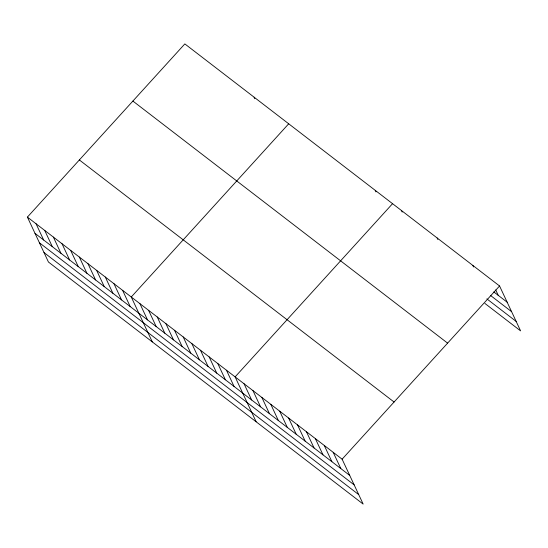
<?xml version="1.0" encoding="UTF-8"?>
<svg xmlns="http://www.w3.org/2000/svg" width="548" height="548" viewBox="0 0 548 548"><rect width="100%" height="100%" fill="white"/><g stroke="black" fill="none" stroke-linecap="round" stroke-linejoin="round"><path stroke-width="0.82" d="M27.4 217.111L342.116 459.183L363.16 504.091L48.436 262.019L27.4 217.111L184.84 43.908L499.564 285.981L520.6 330.889L484.932 303.455M288.7 123.793L131.26 296.995L152.296 341.904M392.56 203.678L235.113 376.88L256.149 421.789M342.116 459.183L499.564 285.981M493.789 291.92L507.167 302.208M490.583 295.509L511.599 311.675M486.871 298.886L516.168 321.423M132.89 101.065L447.606 343.137M79.357 159.954L394.074 402.026M35.004 233.345L349.72 475.411M39.435 242.805L354.159 484.877M44.004 252.56L358.721 494.625M495.714 289.94L498.248 295.351M472.814 265.403L473.534 266.951M437.146 237.969L437.866 239.51M401.479 210.535L402.198 212.076M375.25 190.362L375.976 191.91M254.08 97.167L254.806 98.709M333.205 452.319L340.808 468.554M324.286 445.462L331.889 461.697M315.367 438.606L322.971 454.833M306.448 431.749L314.052 447.976M297.537 424.885L305.14 441.119M288.618 418.028L296.221 434.263M279.699 411.171L287.303 427.399M270.781 404.314L278.384 420.542M261.869 397.451L269.472 413.685M252.95 390.594L260.553 406.828M244.031 383.737L251.635 399.965M226.461 370.222L234.065 386.45M217.803 363.564L225.406 379.791M209.151 356.906L216.755 373.14M200.493 350.247L208.096 366.482M191.841 343.596L199.445 359.824M183.19 336.938L190.786 353.165M174.531 330.28L182.135 346.507M165.88 323.621L173.476 339.856M157.221 316.963L164.825 333.198M148.57 310.312L156.173 326.54M139.911 303.654L147.515 319.881M122.601 290.337L130.205 306.572M113.95 283.679L121.553 299.914M105.291 277.028L112.895 293.255M96.64 270.37L104.243 286.597M87.981 263.711L95.585 279.939M79.33 257.053L86.933 273.288M70.671 250.395L78.275 266.629M62.02 243.744L69.623 259.971M53.362 237.085L60.965 253.313M44.71 230.427L52.313 246.655M36.052 223.769L43.655 240.003"/></g></svg>
